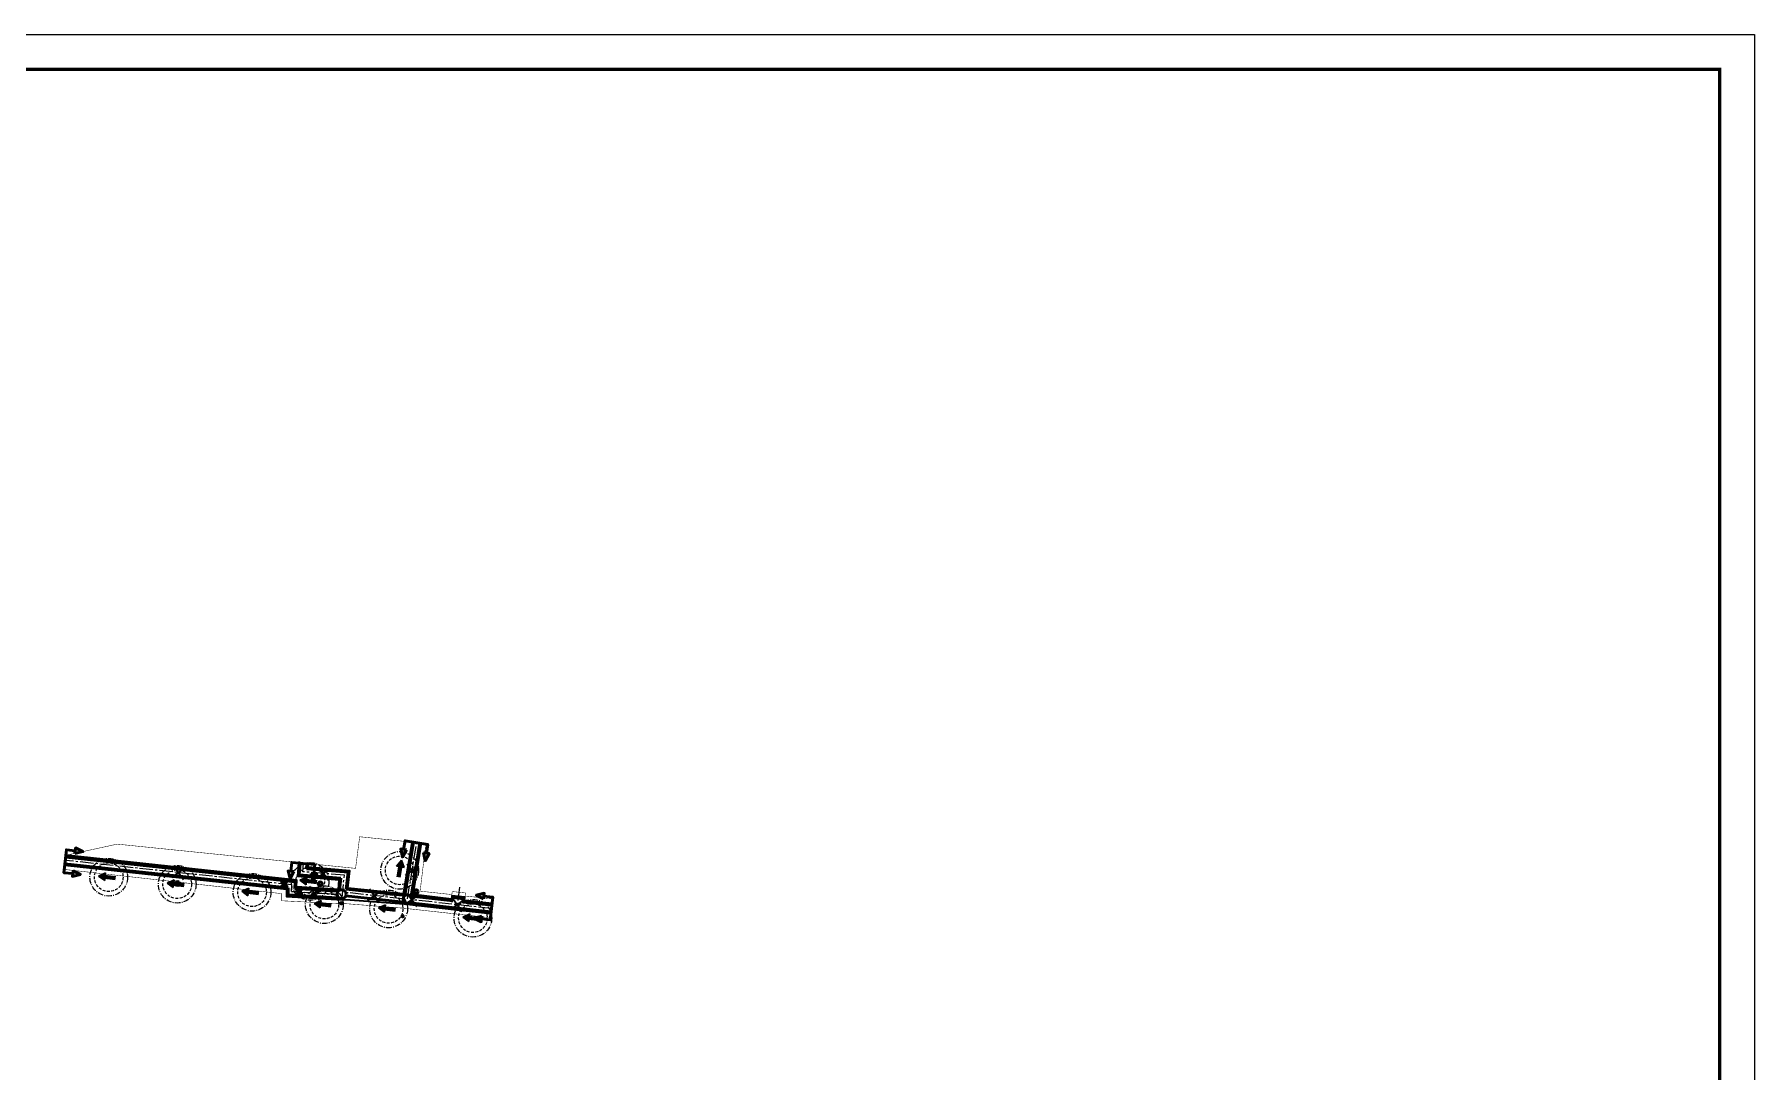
# Model space of a CAD drawing. Header units: millimetres. Extents: x 1981 to 3888, y 1583 to 2809.
# Drawn here: x 2428.8 to 2675.2, y 1731.7 to 1880.2 of the extents above; entities that cross this region are included whole.
import ezdxf
from ezdxf.enums import TextEntityAlignment as Align

# ---------------------------------------------------------------- set-up
doc = ezdxf.new("R2010")
doc.units = ezdxf.units.MM
for name, pattern in [('ACAD_ISO04W100', [30, 24, -3, 0, -3]), ('ACAD_ISO10W100', [18.5, 12, -3, 0.5, -3]), ('CENTER2', [28.575, 19.05, -3.175, 3.175, -3.175]), ('HIDDEN', [9.525, 6.35, -3.175])]:
    doc.linetypes.add(name, pattern=pattern)
doc.layers.add('Основной', color=255, linetype='Continuous', lineweight=50)
doc.layers.add('ПОС_зоны', color=5, linetype='Continuous', lineweight=35)
doc.layers.add('ПОС', color=7, linetype='Continuous')
doc.layers.add('Форматы', color=7, linetype='Continuous')
doc.layers.add('ПОС_ПО', color=7, linetype='Continuous', true_color=0x00d1d1)
doc.styles.add('GOST-2.304_Type-B', font='GOST Common.ttf')

# ---------------------------------------------------------------- blocks, each defined once
blk = doc.blocks.new('*U110')
blk.add_lwpolyline([(0, 0), (420, 0), (420, -297), (0, -297)], close=True)
at = {"const_width": 0.5}
blk.add_lwpolyline([(20, -5), (415, -5), (415, -292), (20, -292)], close=True, dxfattribs=at)
at = {"style": 'GOST-2.304_Type-B'}
blk.add_attdef('РАЗРАБОТАЛ', text='', height=2.5, dxfattribs=at).set_placement((250.5, -264.22), align=Align.MIDDLE_LEFT)
at = {"style": 'GOST-2.304_Type-B', "flags": 8}
for tag, height, p in [('ДАТА', 2.5, (290.07, -264.4)), ('ЛИСТ', 3, (386.39, -271.92)), ('ЛИСТОВ', 3, (403.89, -271.92)), ('ФОРМАТ', 3, (380.97, -294.75))]:
    blk.add_attdef(tag, text='', height=height, dxfattribs=at).set_placement(p, align=Align.MIDDLE_CENTER)
at = {"style": 'GOST-2.304_Type-B'}
blk.add_attdef('ПРОВЕРИЛ', (250.75, -270.73), '', height=2.5, dxfattribs=at)
at = {"style": 'GOST-2.304_Type-B', "flags": 8}
for tag, p in [('ТЕПЛОВЫЕ_СЕТИ_001', (316.44, -271)), ('ИМЯ_ЧЕРТЕЖА_001', (318.09, -285.55))]:
    blk.add_attdef(tag, p, '', height=3, dxfattribs=at)
blk = doc.blocks.new('ГРАНИЦА ПРОЕКТИРОВАНИЯ')
h = blk.add_hatch(color=256)
h.dxf.hatch_style = 1
h.paths.add_polyline_path([(3438, 2134.9), (3434.6, 2134.9), (3436.3, 2130.2)])
h.paths.add_polyline_path([(3451.9, 2134.9), (3448.5, 2134.9), (3450.2, 2130.2)])
at = {"layer": 'Основной'}
for points in [[(3450.2, 2134.9), (3450.2, 2140.2), (3436.3, 2140.2), (3436.3, 2134.9)], [(3438, 2134.9), (3434.6, 2134.9), (3436.3, 2130.2), (3438, 2134.9)], [(3448.5, 2134.9), (3451.9, 2134.9), (3450.2, 2130.2), (3448.5, 2134.9)]]:
    blk.add_lwpolyline(points, dxfattribs=at)
blk = doc.blocks.new('ап')
at = {"layer": 'ПОС', "lineweight": 30}
h = blk.add_hatch(color=7, dxfattribs=at)
h.paths.add_polyline_path([(1453.82, 335.92), (1450.46, 335.41), (1451.52, 334.09)])
h.paths.add_polyline_path([(1453.82, 335.92), (1451.52, 334.09), (1452.58, 332.76)])
h = blk.add_hatch(color=7, dxfattribs=at)
h.paths.add_polyline_path([(1449.92, 332.81), (1450.6, 333.35, 1)])
h.paths.add_polyline_path([(1449.92, 332.81, 1), (1450.6, 333.35)])
at = {"linetype": 'ACAD_ISO10W100', "lineweight": 0, "ltscale": 0.2}
blk.add_circle((1450.26, 333.08), 8.35, dxfattribs=at)
at = {"layer": 'ПОС', "color": 7, "lineweight": 30}
for p, q in [((1453.82, 335.92), (1450.46, 335.41)), ((1452.58, 332.76), (1453.82, 335.92)), ((1450.46, 335.41), (1452.58, 332.76))]:
    blk.add_line(p, q, dxfattribs=at)
at = {"layer": 'ПОС', "color": 7, "lineweight": 70, "ltscale": 5}
blk.add_line((1452.63, 334.97), (1447.89, 331.19), dxfattribs=at)
at = {"layer": 'ПОС', "color": 7, "linetype": 'HIDDEN', "lineweight": 5, "ltscale": 0.2}
blk.add_circle((1450.26, 333.08), 6.35, dxfattribs=at)
at = {"layer": 'ПОС', "color": 7, "lineweight": 30}
blk.add_circle((1450.26, 333.08), 0.436, dxfattribs=at)

msp = doc.modelspace()

# ---------------------------------------------------------------- linework, layer by layer
at = {"lineweight": 50}
for p, q in [((2481.83514, 1756.92389), (2483.0802, 1764.63087)), ((2482.78141, 1756.81987), (2484.01878, 1764.47925)), ((2466.72413, 1759.90594), (2466.86857, 1761.59876)), ((2472.67254, 1759.40805), (2466.72413, 1759.90594)), ((2467.7524, 1760.77395), (2467.81588, 1761.51793)), ((2473.71903, 1760.27453), (2467.7524, 1760.77395)), ((2473.46501, 1757.844), (2473.71903, 1760.27453)), ((2472.49264, 1757.68677), (2472.67254, 1759.40805))]:
    msp.add_line(p, q, dxfattribs=at)
for points in [[(2466.86857, 1761.59876), (2466.63181, 1761.61973)], [(2467.81588, 1761.51793), (2468.05277, 1761.49849)], [(2482.46151, 1760.80119), (2482.22687, 1760.83909)], [(2483.4001, 1760.64956), (2483.63474, 1760.61165)], [(2481.83514, 1756.92389), (2481.59888, 1756.94987)]]:
    msp.add_lwpolyline(points, dxfattribs=at)
at = {"layer": 'Defpoints', "lineweight": 50}
for points in [[(2433.17181, 1761.49526), (2433.14584, 1761.259)], [(2449.16422, 1759.76814), (2449.13825, 1759.53187)], [(2466.72413, 1759.90594), (2466.48787, 1759.93191)], [(2466.72413, 1759.90594), (2466.69816, 1759.66968)], [(2467.7524, 1760.77395), (2467.77837, 1761.01021)], [(2467.7524, 1760.77395), (2467.98866, 1760.74798)], [(2473.71903, 1760.27453), (2473.745, 1760.51079)], [(2473.71903, 1760.27453), (2473.9553, 1760.24856)], [(2465.1313, 1757.04779), (2464.89503, 1757.07376)], [(2465.15663, 1758.04102), (2464.92036, 1758.06699)], [(2465.1313, 1757.04779), (2465.10532, 1756.81152)], [(2465.15663, 1758.04102), (2465.13066, 1757.80475)], [(2466.07289, 1757.94411), (2466.09886, 1758.18037)], [(2466.07289, 1757.94411), (2466.30916, 1757.91814)], [(2466.1294, 1758.89224), (2466.15537, 1759.1285)], [(2466.1294, 1758.89224), (2466.36566, 1758.86627)], [(2472.19652, 1757.57915), (2472.19879, 1757.81683)], [(2472.67254, 1759.40805), (2472.43628, 1759.43402)], [(2472.67254, 1759.40805), (2472.64657, 1759.17178)], [(2481.83514, 1756.92389), (2481.86111, 1757.16016)], [(2482.72107, 1756.82651), (2482.74704, 1757.06277)], [(2472.13996, 1756.63009), (2472.11398, 1756.39382)], [(2473.39447, 1756.89528), (2473.3685, 1756.65901)], [(2481.7763, 1755.97388), (2481.75033, 1755.73762)], [(2482.61718, 1755.88145), (2482.59121, 1755.64518)], [(2488.73411, 1756.16551), (2488.49785, 1756.19148)], [(2488.78605, 1756.63804), (2488.54979, 1756.66401)], [(2488.73411, 1756.16551), (2488.76008, 1756.40177)], [(2488.78605, 1756.63804), (2488.81203, 1756.8743)], [(2489.33923, 1755.14251), (2489.31326, 1754.90625)], [(2490.1517, 1756.00968), (2490.17767, 1756.24594)], [(2490.1517, 1756.00968), (2490.38796, 1755.9837)], [(2490.20364, 1756.4822), (2490.22961, 1756.71847)], [(2490.20364, 1756.4822), (2490.4399, 1756.45623)], [(2494.20746, 1754.60736), (2494.18149, 1754.37109)], [(2494.31282, 1755.56579), (2494.33879, 1755.80205)]]:
    msp.add_lwpolyline(points, dxfattribs=at)
at = {"layer": 'Основной', "color": 2, "linetype": 'CENTER2', "lineweight": 25, "ltscale": 0.1}
for p, q in [((2482.24154, 1756.45882), (2483.54949, 1764.55506)), ((2465.64301, 1758.46663), (2433.22285, 1761.96789)), ((2467.23826, 1760.33994), (2467.34223, 1761.55835)), ((2473.19579, 1759.84129), (2467.23826, 1760.33994)), ((2472.8605, 1756.63326), (2473.19579, 1759.84129)), ((2465.61823, 1757.49499), (2465.64301, 1758.46663))]:
    msp.add_line(p, q, dxfattribs=at)
at = {"layer": 'Основной'}
for p, q in [((2466.1294, 1758.89224), (2433.27389, 1762.44052)), ((2465.15663, 1758.04102), (2433.17181, 1761.49526)), ((2465.1313, 1757.04779), (2465.15663, 1758.04102)), ((2472.13996, 1756.63009), (2465.1313, 1757.04779)), ((2466.10517, 1757.94218), (2466.1294, 1758.89224)), ((2472.19652, 1757.57915), (2466.10517, 1757.94218)), ((2481.88019, 1756.91894), (2473.45172, 1757.84546)), ((2481.7763, 1755.97388), (2473.34783, 1756.9004)), ((2494.20746, 1754.60736), (2482.61718, 1755.88145)), ((2488.73411, 1756.16551), (2482.72107, 1756.82651)), ((2494.30954, 1755.55261), (2490.1517, 1756.00968))]:
    msp.add_line(p, q, dxfattribs=at)
for points in [[(2464.15219, 1759.00243), (2464.99255, 1758.16208)], [(2464.15219, 1758.16208), (2464.99255, 1759.00243)], [(2466.26576, 1757.85153), (2467.10611, 1757.01118)], [(2466.26576, 1757.01118), (2467.10611, 1757.85153)], [(2488.78605, 1756.63804), (2488.73411, 1756.16551)], [(2488.78605, 1756.63804), (2490.20364, 1756.4822)], [(2490.20364, 1756.4822), (2490.1517, 1756.00968)]]:
    msp.add_lwpolyline(points, dxfattribs=at)
at = {"layer": 'Основной', "color": 2, "linetype": 'CENTER2', "lineweight": 25, "ltscale": 0.1}
msp.add_lwpolyline([(2472.16824, 1757.10462), (2465.61823, 1757.49499)], close=True, dxfattribs=at)
for points in [[(2481.61619, 1756.46972), (2473.39978, 1757.37293)], [(2489.66599, 1758.11503), (2489.33923, 1755.14251)], [(2494.28651, 1755.07691), (2482.88118, 1756.33067)]]:
    msp.add_lwpolyline(points, dxfattribs=at)
at = {"layer": 'Основной'}
for centre, radius in [((2449.26412, 1758.6541), 0.27572), ((2469.73668, 1758.60895), 0.27572), ((2472.80372, 1757.13169), 0.63631), ((2482.24869, 1756.4002), 0.63631), ((2483.46845, 1757.48217), 0.27572), ((2472.75148, 1755.83035), 0.09508), ((2481.53913, 1753.97106), 0.09508)]:
    msp.add_circle(centre, radius, dxfattribs=at)
at = {"layer": 'ПОС', "color": 5, "lineweight": 35}
for p, q in [((2448.47135, 1759.51887), (2450.39451, 1760.91565)), ((2448.73454, 1761.17884), (2450.13133, 1759.25568)), ((2469.25545, 1759.39222), (2471.1786, 1760.78901)), ((2469.51863, 1761.05219), (2470.91542, 1759.12904)), ((2481.93394, 1759.80855), (2483.8571, 1761.20533)), ((2482.19712, 1761.46852), (2483.59391, 1759.54536)), ((2467.93166, 1756.60141), (2469.85481, 1757.9982)), ((2468.19484, 1758.26138), (2469.59163, 1756.33822)), ((2476.54641, 1756.22294), (2478.46956, 1757.61972)), ((2476.80959, 1757.88291), (2478.20638, 1755.95975)), ((2481.9196, 1755.63227), (2483.84276, 1757.02906)), ((2482.18279, 1757.29224), (2483.57957, 1755.36909)), ((2488.4296, 1754.91665), (2490.35275, 1756.31343)), ((2488.69278, 1756.57662), (2490.08957, 1754.65346))]:
    msp.add_line(p, q, dxfattribs=at)
at = {"layer": 'ПОС_зоны', "color": 12, "lineweight": 35, "true_color": 0xe00000}
for points in [[(2482.83708, 1764.54178), (2481.62485, 1757.18613), (2473.70959, 1758.01339), (2473.96804, 1760.48627), (2468.0106, 1760.98468), (2468.05277, 1761.49849)], [(2494.33879, 1755.80205), (2490.41393, 1756.21997), (2490.46588, 1756.6925), (2488.57576, 1756.90027), (2488.52096, 1756.40177), (2483.06142, 1757.06277), (2484.25342, 1764.44134)], [(2466.63181, 1761.61973), (2466.46189, 1759.69565), (2472.41031, 1759.19775), (2472.29472, 1757.81683), (2466.33798, 1758.18037), (2466.39449, 1759.1285), (2433.30217, 1762.70236)], [(2433.14919, 1761.28951), (2464.89503, 1757.83065), (2464.89503, 1756.81152), (2472.11398, 1756.39382), (2473.3685, 1756.39382), (2481.75033, 1755.73762), (2482.59121, 1755.64518), (2489.31326, 1754.90625), (2494.18149, 1754.37109)]]:
    msp.add_lwpolyline(points, dxfattribs=at)
at = {"layer": 'ПОС_ПО', "color": 5, "linetype": 'ACAD_ISO04W100', "ltscale": 0.2, "const_width": 0.07131}
for points in [[(2433.30217, 1762.70236), (2440.65831, 1764.2984), (2474.79745, 1760.82607), (2475.38837, 1765.35693), (2484.25342, 1764.44134), (2484.86814, 1764.37785), (2484.04346, 1757.56637), (2488.5952, 1757.0748), (2488.64329, 1757.51456), (2490.53384, 1757.30674), (2490.48614, 1756.87059), (2494.40616, 1756.44724)], [(2433.08323, 1760.67505), (2464.21112, 1757.20977), (2464.21112, 1756.19064), (2472.04802, 1755.77936), (2473.30254, 1755.77936), (2481.68437, 1755.12316), (2482.52525, 1755.03073), (2489.2473, 1754.29179), (2494.11553, 1753.75664)]]:
    msp.add_lwpolyline(points, dxfattribs=at)

# ---------------------------------------------------------------- block references
at = {"layer": 'Основной', "yscale": 0.2376875242123913, "zscale": 0.2376875242123913}
for p, xscale, rotation in [((3210.32404, 1131.81365), -0.2376875242123913, 350.8231831636684), ((2851.0876, 893.54798), 0.2376875242123913, 83.83614847369009), ((3232.07513, 1175.25935), -0.2376875242123913, 354.3901715215447), ((1900.63162, 996.01926), -0.2376875242123913, 263.8361484736917)]:
    msp.add_blockref('ГРАНИЦА ПРОЕКТИРОВАНИЯ', p, dxfattribs=dict(at, xscale=xscale, rotation=rotation))
at = {"layer": 'ПОС', "xscale": 0.3230955585219137, "yscale": 0.3230955585219137, "zscale": 0.03230955585219136}
for p, rotation in [((2845.66176, 1502.41363), 134.7307239853896), ((2855.47407, 1501.41096), 134.7307239853896), ((2874.50903, 1501.81325), 134.7307239853896), ((2192.83003, 1375.78838), 40.22209651896713), ((2866.18555, 1500.25416), 134.7307239853896), ((2876.54517, 1498.4935), 134.7307239853896), ((2885.75298, 1497.87276), 134.7307239853896), ((2897.83137, 1496.54502), 134.7307239853896)]:
    msp.add_blockref('ап', p, dxfattribs=dict(at, rotation=rotation))
at = {"layer": 'Форматы'}
msp.add_blockref('*U110', (2255.21165, 1880.23189), dxfattribs=at)

doc.saveas('drawing.dxf')
